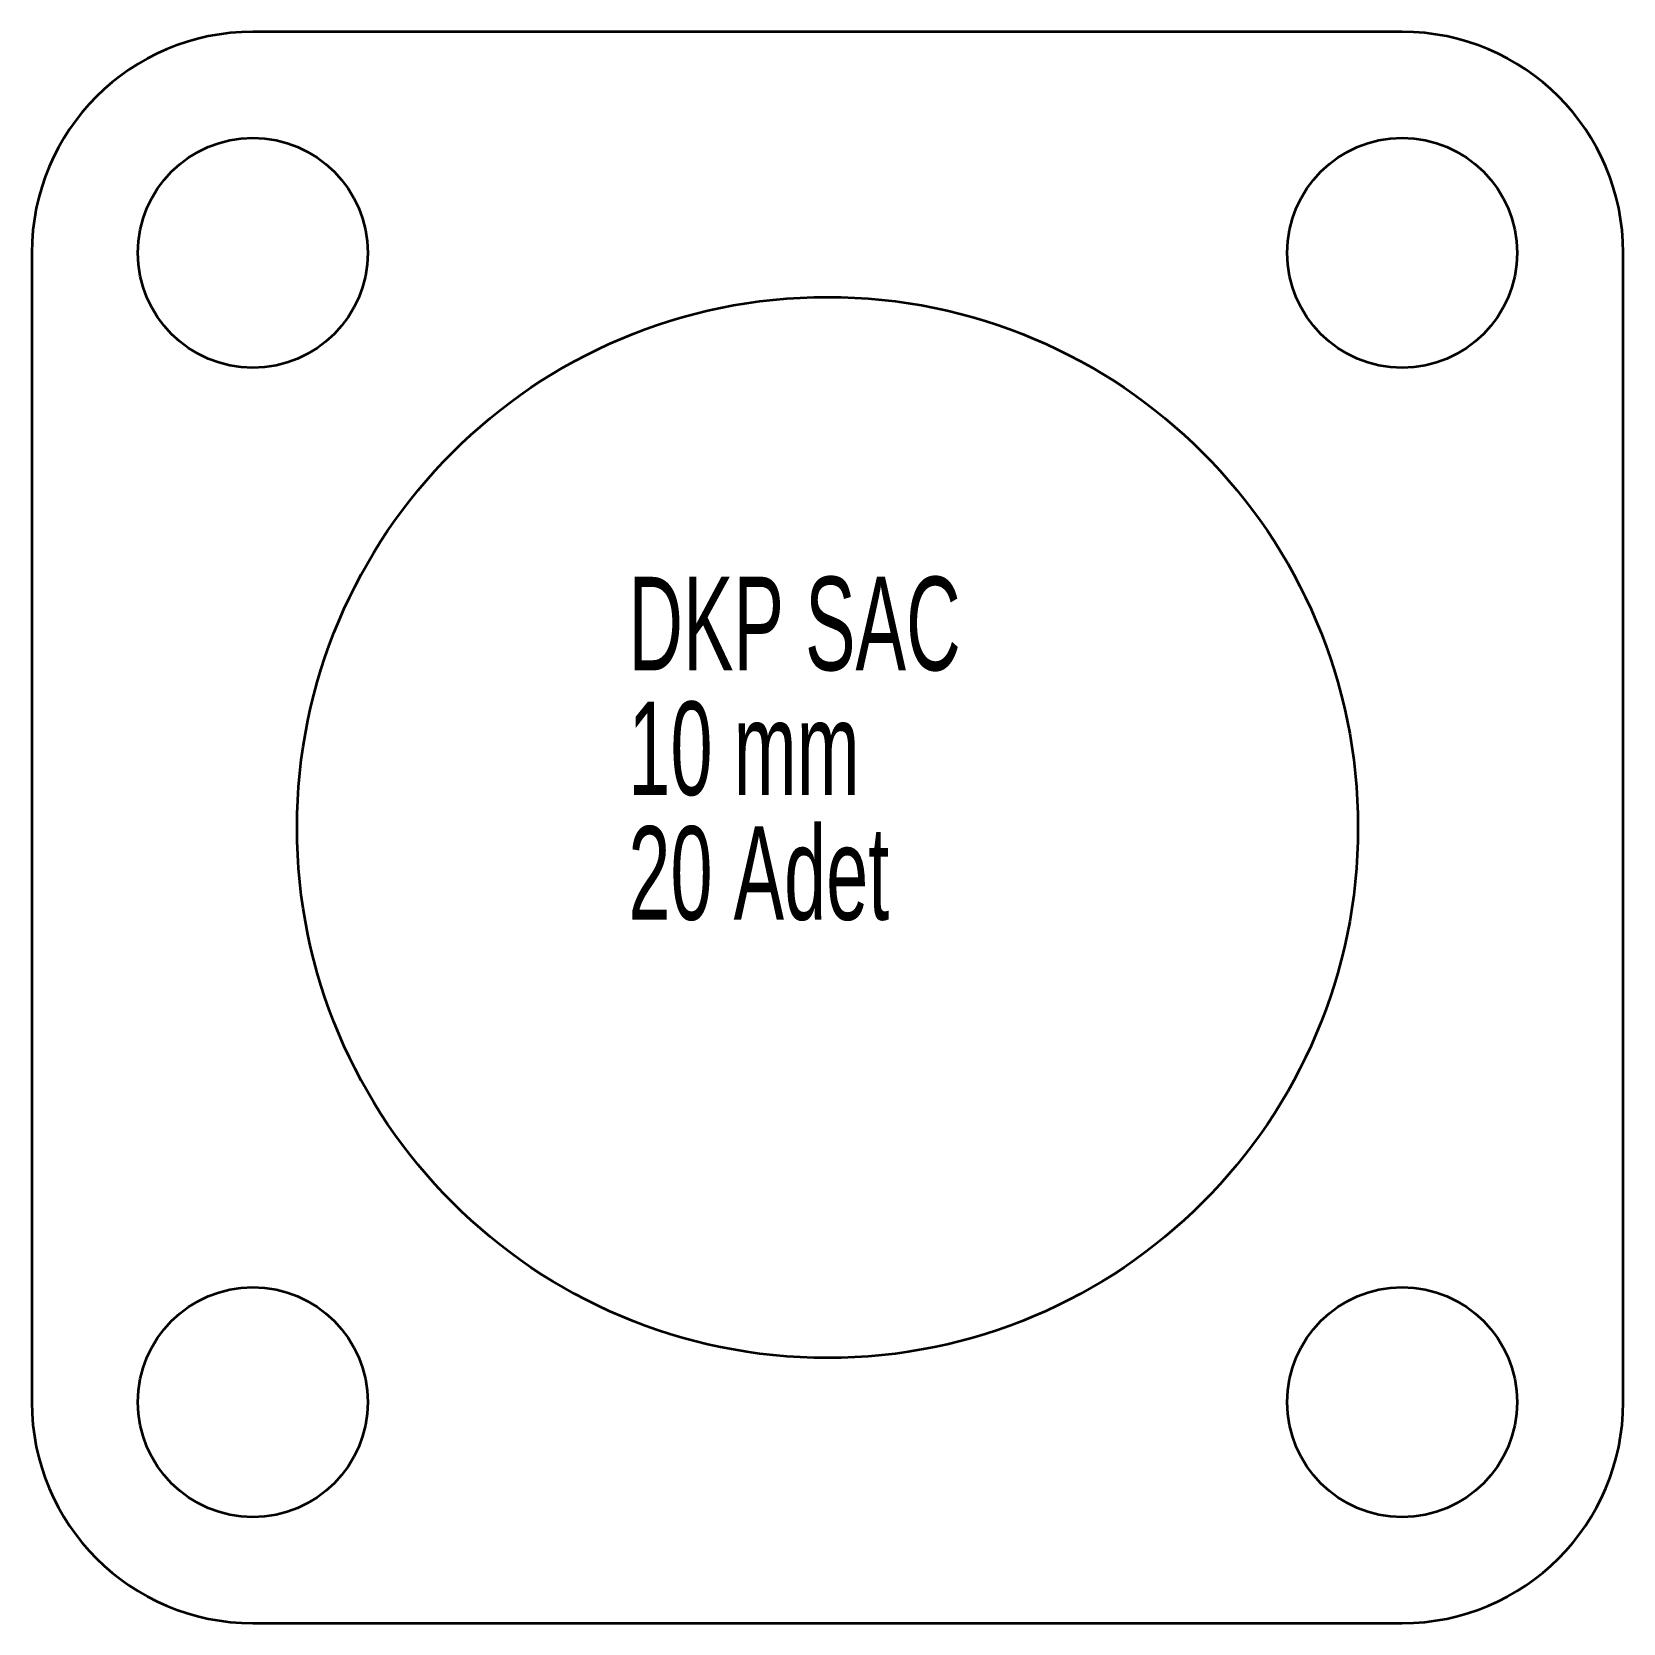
# Model space of a CAD drawing. Header units: millimetres. Extents: x 121.6 to 166.6, y 92.3 to 137.3.
import ezdxf

# ---------------------------------------------------------------- set-up
doc = ezdxf.new("R2010")
doc.units = ezdxf.units.MM
doc.styles.add('SLDTEXTSTYLE0', font='TXT', dxfattribs={"width": 0.605})

msp = doc.modelspace()

# ---------------------------------------------------------------- linework, layer by layer
at = {"color": 7, "linetype": 'Continuous', "lineweight": 35}
for p, q in [((160.358, 137.298), (127.858, 137.298)), ((121.608, 131.048), (121.608, 98.548)), ((166.608, 98.548), (166.608, 131.048)), ((127.858, 92.298), (160.358, 92.298))]:
    msp.add_line(p, q, dxfattribs=at)
for centre, radius in [((127.858, 131.048), 3.25), ((160.358, 131.048), 3.25), ((144.108, 114.798), 15), ((127.858, 98.548), 3.25), ((160.358, 98.548), 3.25)]:
    msp.add_circle(centre, radius, dxfattribs=at)
for centre, start, end in [((127.858, 131.048), 90, 180), ((160.358, 131.048), 0, 90), ((127.858, 98.548), 180, 270), ((160.358, 98.548), 270, 0)]:
    msp.add_arc(centre, 6.25, start, end, dxfattribs=at)

# ---------------------------------------------------------------- texts
at = {"color": 7, "linetype": 'Continuous', "lineweight": 0, "char_height": 2.6458, "attachment_point": 1, "style": 'SLDTEXTSTYLE0'}
for s, insert in [('DKP SAC', (138.477, 121.888)), ('10 mm', (138.477, 118.36)), ('20 Adet', (138.477, 114.833))]:
    msp.add_mtext(s, dxfattribs=dict(at, insert=insert))

doc.saveas('drawing.dxf')
